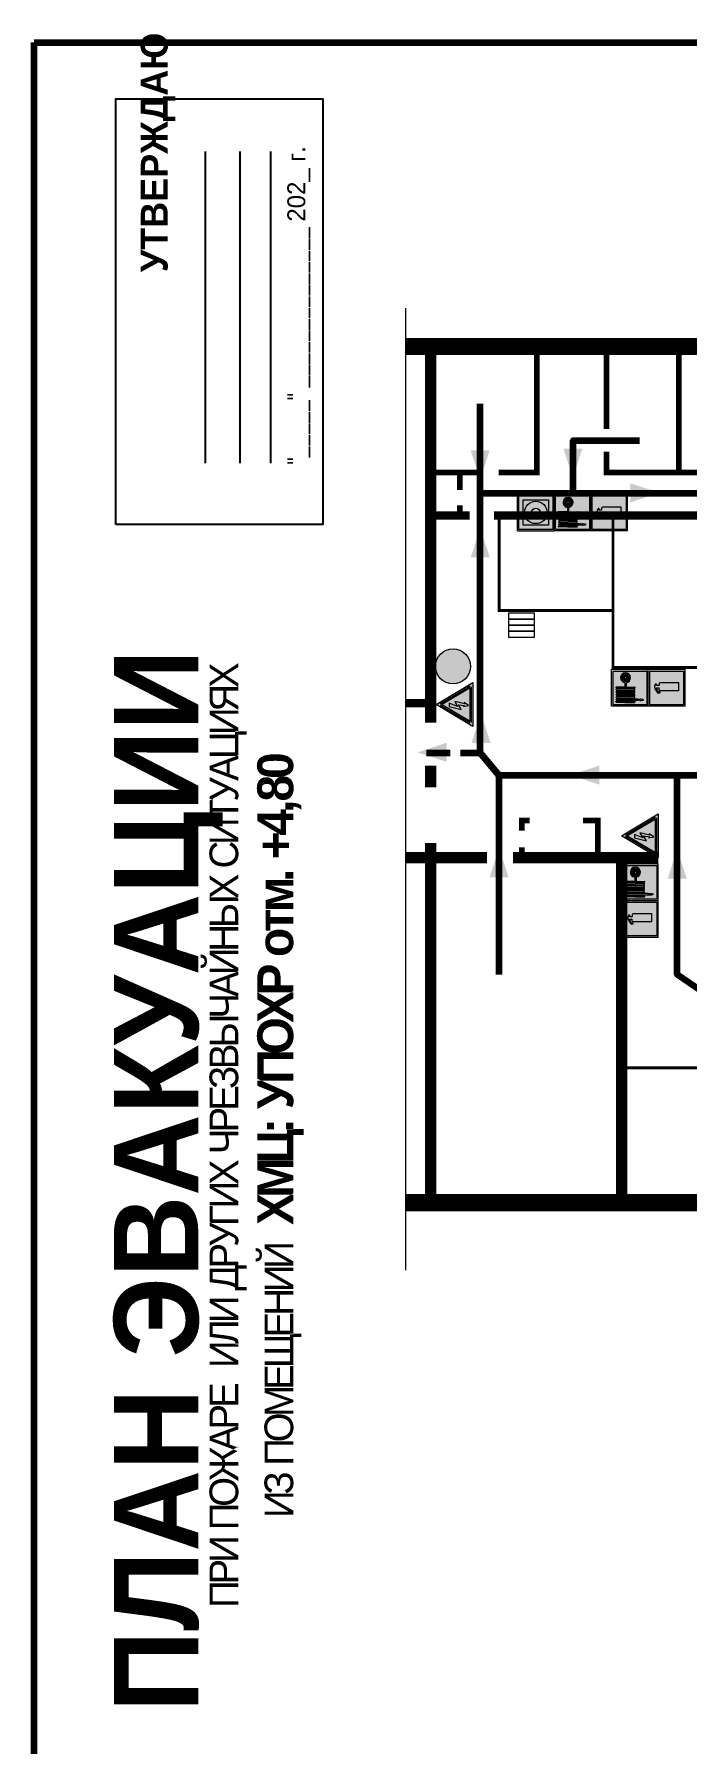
# Model space of a CAD drawing. Header units: millimetres. Extents: x 13114 to 67229, y 22859 to 38520.
# Drawn here: x 21883.5 to 22029.2, y 31702.8 to 32084.2 of the extents above; entities that cross this region are included whole.
import ezdxf

# ---------------------------------------------------------------- set-up
doc = ezdxf.new("R2010")
doc.units = ezdxf.units.MM
doc.layers.add('План_Штампы', color=7, linetype='Continuous')
doc.styles.add('обычный', font='arial.ttf')

# ---------------------------------------------------------------- blocks, each defined once
blk = doc.blocks.new('A$C54414219')
at = {"true_color": 0xffffff}
h = blk.add_hatch(color=7, dxfattribs=at)
h.paths.add_polyline_path([(2.39, -9.45), (2.39, -18.3), (11.23, -18.3), (11.23, -9.45)], flags=0)
h.paths.add_polyline_path([(10.71, -13.87, -1), (2.92, -13.87, -1)], flags=0)
h.paths.add_polyline_path([(8.3, -13.87, -1), (5.33, -13.87, -1)], flags=0)
h.paths.add_polyline_path([(0.41, -7.47), (0.41, -20.27), (13.21, -20.27), (13.21, -7.47)])
h.paths.add_polyline_path([(0.92, -19.77), (12.71, -19.77), (12.71, -7.98), (0.92, -7.98)], flags=16)
h.paths.add_polyline_path([(11.23, -9.45), (11.23, -18.3), (2.39, -18.3), (2.39, -9.45)], flags=0)
at = {"lineweight": 5}
h = blk.add_hatch(color=242, dxfattribs=at)
h.paths.add_polyline_path([(12.71, -7.98), (0.92, -7.98), (0.92, -19.77), (12.71, -19.77)])
h.paths.add_polyline_path([(11.23, -18.3), (2.39, -18.3), (2.39, -9.45), (11.23, -9.45)], flags=16)
h.paths.add_polyline_path([(10.71, -13.87, -1), (2.92, -13.87, -1)], flags=0)
h.paths.add_polyline_path([(8.3, -13.87, -1), (5.33, -13.87, -1)], flags=0)
at = {"true_color": 0xffffff}
h = blk.add_hatch(color=7, dxfattribs=at)
h.paths.add_polyline_path([(2.39, -9.45), (2.39, -18.3), (11.23, -18.3), (11.23, -9.45)])
h.paths.add_polyline_path([(10.71, -13.87, -1), (2.92, -13.87, -1)], flags=16)
h.paths.add_polyline_path([(8.3, -13.87, -1), (5.33, -13.87, -1)], flags=0)
at = {"lineweight": 5}
h = blk.add_hatch(color=242, dxfattribs=at)
h.paths.add_polyline_path([(2.92, -13.87, 1), (10.71, -13.87, 1)])
h.paths.add_polyline_path([(8.3, -13.87, -1), (5.33, -13.87, -1)], flags=16)
at = {"color": 242, "lineweight": 5}
for p, q in [((0.41, -20.27), (0.41, -7.47)), ((0.41, -7.47), (13.21, -7.47)), ((0.41, -7.47), (13.21, -7.47)), ((13.21, -20.27), (13.21, -7.47)), ((0.41, -20.27), (13.21, -20.27))]:
    blk.add_line(p, q, dxfattribs=at)
for points in [[(0.92, -7.98), (12.71, -7.98), (12.71, -19.77), (0.92, -19.77)], [(2.39, -9.45), (11.23, -9.45), (11.23, -18.3), (2.39, -18.3)]]:
    blk.add_lwpolyline(points, close=True, dxfattribs=at)
for radius in [3.89, 1.49]:
    blk.add_circle((6.81, -13.87), radius, dxfattribs=at)
blk = doc.blocks.new('A$C7B8C2D5B')
at = {"lineweight": 0}
h = blk.add_hatch(color=5, dxfattribs=at)
h.dxf.hatch_style = 1
h.paths.add_polyline_path([(1.4, -3.02, 1), (-2.11, -3.02, 1)])
at = {"color": 5, "lineweight": 0}
blk.add_circle((-0.36, -3.02), 1.75, dxfattribs=at)
blk = doc.blocks.new('A$C3E6D3DDE')
at = {"lineweight": 5}
h = blk.add_hatch(color=40, dxfattribs=at)
h.paths.add_polyline_path([(24.1, 1.45), (16.46, -11.35), (31.74, -11.35)])
h.paths.add_polyline_path([(24.09, -0.46), (30.03, -10.41), (18.14, -10.41)], flags=16)
h.paths.add_polyline_path([(24.54, -3.08), (23.41, -6.02), (25.13, -5.01), (24.33, -8.5), (24.82, -8.27), (23.79, -9.86), (23.4, -8.04), (23.8, -8.43), (24.04, -6.29), (22.39, -7.25), (23.44, -3.08)], flags=0)
h = blk.add_hatch(color=256, dxfattribs=at)
h.paths.add_polyline_path([(24.37, 0.03, 0.567511), (23.82, 0.03), (17.59, -10.4, 0.582454), (17.86, -10.88), (30.32, -10.88, 0.582149), (30.6, -10.4)])
h.paths.add_polyline_path([(24.09, -0.46), (18.14, -10.41), (30.03, -10.41)], flags=16)
h.paths.add_polyline_path([(24.54, -3.08), (23.41, -6.02), (25.13, -5.01), (24.33, -8.5), (24.82, -8.27), (23.79, -9.86), (23.4, -8.04), (23.8, -8.43), (24.04, -6.29), (22.39, -7.25), (23.44, -3.08)], flags=0)
h = blk.add_hatch(color=40, dxfattribs=at)
h.paths.add_polyline_path([(24.09, -0.46), (18.14, -10.41), (30.03, -10.41)])
h.paths.add_polyline_path([(24.82, -8.27), (23.79, -9.86), (23.4, -8.04), (23.8, -8.43), (24.04, -6.29), (22.39, -7.25), (23.44, -3.08), (24.54, -3.08), (23.41, -6.02), (25.13, -5.01), (24.33, -8.5)], flags=16)
at = {"color": 40, "lineweight": 5}
for p, q in [((16.46, -11.35), (24.1, 1.45)), ((24.1, 1.45), (31.74, -11.35))]:
    blk.add_line(p, q, dxfattribs=at)
at = {"lineweight": 5}
for p, q in [((17.59, -10.4), (23.82, 0.03)), ((24.37, 0.03), (30.6, -10.4)), ((18.14, -10.41), (24.09, -0.46)), ((23.44, -3.08), (22.39, -7.25)), ((23.41, -6.02), (24.54, -3.08)), ((25.13, -5.01), (23.41, -6.02)), ((24.54, -3.08), (23.44, -3.08)), ((24.09, -0.46), (30.03, -10.41)), ((24.33, -8.5), (25.13, -5.01)), ((17.86, -10.88), (30.32, -10.88)), ((18.14, -10.41), (30.03, -10.41)), ((22.39, -7.25), (24.04, -6.29)), ((23.8, -8.43), (23.4, -8.04)), ((23.4, -8.04), (23.79, -9.86)), ((23.79, -9.86), (24.82, -8.27)), ((24.04, -6.29), (23.8, -8.43)), ((24.82, -8.27), (24.33, -8.5))]:
    blk.add_line(p, q, dxfattribs=at)
at = {"color": 50, "lineweight": 5}
blk.add_line((31.74, -11.35), (16.46, -11.35), dxfattribs=at)
blk = doc.blocks.new('A$C3AD82952')
at = {"true_color": 0xf5f5ff}
h = blk.add_hatch(color=7, dxfattribs=at)
h.dxf.hatch_style = 1
h.paths.add_polyline_path([(8.21, 8.73, 0.414214), (7.89, 9.05), (7.22, 9.05), (7.22, 9.92), (7.59, 9.92, 1), (7.57, 10.36), (7.22, 10.36), (7.22, 10.6), (6.43, 10.6), (6.43, 10.36), (6.01, 10.36), (4.74, 9.59), (4.74, 8.69), (4.98, 8.73), (4.98, 9.26), (6.12, 9.91), (6.43, 9.91), (6.43, 9.05), (5.76, 9.05, 0.414214), (5.44, 8.73), (5.44, 2.2), (8.21, 2.2)], flags=0)
h.paths.add_polyline_path([(12.8, 12.8), (0, 12.8), (0, 0), (12.8, 0)])
h.paths.add_polyline_path([(0.51, 12.29), (12.29, 12.29), (12.29, 0.51), (0.51, 0.51)], flags=16)
h.paths.add_polyline_path([(4.74, 9.59), (6.01, 10.36), (6.43, 10.36), (6.43, 10.6), (7.22, 10.6), (7.22, 10.36), (7.59, 10.36, -0.94586), (7.59, 9.92), (7.22, 9.92), (7.22, 9.05), (7.89, 9.05, -0.414214), (8.21, 8.73), (8.21, 2.2), (5.44, 2.2), (5.44, 8.73, -0.414214), (5.76, 9.05), (6.43, 9.05), (6.43, 9.91), (6.12, 9.91), (4.98, 9.26), (4.98, 8.73), (4.74, 8.69)], flags=0)
h = blk.add_hatch(color=242)
h.dxf.hatch_style = 1
h.paths.add_polyline_path([(12.29, 12.29), (0.51, 12.29), (0.51, 0.51), (12.29, 0.51)])
h.paths.add_polyline_path([(4.74, 8.69), (4.74, 9.59), (6.01, 10.36), (6.43, 10.36), (6.43, 10.6), (7.22, 10.6), (7.22, 10.36), (7.59, 10.36, -0.94586), (7.59, 9.92), (7.22, 9.92), (7.22, 9.05), (7.89, 9.05, -0.414214), (8.21, 8.73), (8.21, 2.2), (5.44, 2.2), (5.44, 8.73, -0.414214), (5.76, 9.05), (6.43, 9.05), (6.43, 9.91), (6.12, 9.91), (4.98, 9.26), (4.98, 8.73)], flags=16)
h = blk.add_hatch(color=7, dxfattribs=at)
h.dxf.hatch_style = 1
h.paths.add_polyline_path([(8.21, 8.73, 0.414214), (7.89, 9.05), (7.22, 9.05), (7.22, 9.92), (7.59, 9.92, 1), (7.57, 10.36), (7.22, 10.36), (7.22, 10.6), (6.43, 10.6), (6.43, 10.36), (6.01, 10.36), (4.74, 9.59), (4.74, 8.69), (4.98, 8.73), (4.98, 9.26), (6.12, 9.91), (6.43, 9.91), (6.43, 9.05), (5.76, 9.05, 0.414214), (5.44, 8.73), (5.44, 2.2), (8.21, 2.2)])
at = {"color": 242, "lineweight": 5}
for p, q in [((0, 0), (0, 12.8)), ((0, 12.8), (12.8, 12.8)), ((12.8, 0), (12.8, 12.8)), ((6.01, 10.36), (4.74, 9.59)), ((4.74, 9.59), (4.74, 8.69)), ((4.74, 8.69), (4.98, 8.73)), ((4.98, 9.26), (6.12, 9.91)), ((4.98, 8.73), (4.98, 9.26)), ((5.44, 2.2), (5.44, 8.73)), ((5.76, 9.05), (6.43, 9.05)), ((6.01, 10.36), (6.43, 10.36)), ((6.12, 9.91), (6.43, 9.91)), ((7.22, 10.6), (6.43, 10.6)), ((6.43, 10.6), (6.43, 10.36)), ((6.43, 9.91), (6.43, 9.05)), ((7.22, 10.36), (7.22, 10.6)), ((7.59, 10.36), (7.22, 10.36)), ((7.22, 9.05), (7.22, 9.92)), ((7.59, 9.92), (7.22, 9.92)), ((7.89, 9.05), (7.22, 9.05)), ((8.21, 2.2), (8.21, 8.73)), ((0, 0), (12.8, 0)), ((5.44, 2.2), (8.21, 2.2))]:
    blk.add_line(p, q, dxfattribs=at)
blk.add_lwpolyline([(0.51, 12.29), (12.29, 12.29), (12.29, 0.51), (0.51, 0.51)], close=True, dxfattribs=at)
for centre, radius, start, end in [((5.76, 8.73), 0.32, 90, 180), ((7.58, 10.14), 0.223, 273.18746, 86.81254), ((7.89, 8.73), 0.32, 0, 90)]:
    blk.add_arc(centre, radius, start, end, dxfattribs=at)
blk = doc.blocks.new('A$C37112FD5')
at = {"true_color": 0xf5f5ff}
h = blk.add_hatch(color=7, dxfattribs=at)
h.dxf.hatch_style = 1
h.paths.add_polyline_path([(12.8, -7.4), (0, -7.4), (0, -20.2), (12.8, -20.2)])
h.paths.add_polyline_path([(12.29, -7.91), (12.29, -19.69), (0.51, -19.69), (0.51, -7.91)], flags=16)
h.paths.add_polyline_path([(4.98, -9.04, -0.42597), (5.17, -9.22), (5.17, -12.25), (5.17, -15.29, -0.432244), (4.98, -15.47), (4.83, -15.47, -0.42597), (4.64, -15.29), (4.64, -12.25), (4.64, -9.22, -0.432244), (4.83, -9.04)], flags=0)
h.paths.add_polyline_path([(4.28, -9.22), (4.28, -12.25), (4.28, -15.29, -0.432244), (4.09, -15.47), (3.94, -15.47, -0.42597), (3.75, -15.29), (3.75, -12.25), (3.75, -9.22, -0.432244), (3.94, -9.04), (4.09, -9.04, -0.42597)], flags=0)
h.paths.add_polyline_path([(5.72, -9.04), (5.87, -9.04, -0.42597), (6.06, -9.22), (6.06, -12.25), (6.06, -15.29, -0.432244), (5.87, -15.47), (5.72, -15.47, -0.42597), (5.53, -15.29), (5.53, -12.25), (5.53, -9.22, -0.432244)], flags=0)
h.paths.add_polyline_path([(6.42, -8.9), (6.5, -8.9, -0.42597), (6.69, -9.08), (6.69, -12.03), (8.21, -12.03, -15.824349), (8.21, -12.47), (6.69, -12.47), (6.69, -15.42, -0.432244), (6.5, -15.6), (6.42, -15.6)], flags=0)
h.paths.add_polyline_path([(3.39, -9.22), (3.39, -12.25), (3.39, -15.29, -0.432244), (3.2, -15.47), (3.05, -15.47, -0.42597), (2.85, -15.29), (2.85, -12.25), (2.85, -9.22, -0.432244), (3.05, -9.04), (3.2, -9.04, -0.42597)], flags=0)
h.paths.add_polyline_path([(2.5, -9.22), (2.5, -16.71), (1.96, -16.71), (1.96, -9.22, -0.432244), (2.15, -9.04), (2.31, -9.04, -0.42597)], flags=0)
h.paths.add_polyline_path([(1.61, -8.9), (1.61, -15.6), (1.57, -15.6, -0.42597), (1.37, -15.42), (1.37, -12.03), (1.37, -9.09, -0.432244), (1.57, -8.9)], flags=0)
h.paths.add_polyline_path([(9.76, -10.81), (9.76, -12.03), (8.49, -12.03, -0.336371)], flags=0)
h.paths.add_polyline_path([(8.49, -12.47), (9.76, -12.47), (9.76, -13.7, -0.336371)], flags=0)
h.paths.add_polyline_path([(10.11, -10.81, -0.336371), (11.38, -12.03), (10.11, -12.03)], flags=0)
h.paths.add_polyline_path([(10.11, -12.47), (11.38, -12.47, -0.336371), (10.11, -13.7)], flags=0)
h.paths.add_polyline_path([(2.5, -16.84), (2.5, -17.05), (1.97, -17.05), (1.97, -16.84)], flags=0)
h.paths.add_polyline_path([(2.5, -17.24, -0.033778), (2.24, -18.6, -0.033778), (1.97, -17.24)], flags=0)
h = blk.add_hatch(color=242)
h.dxf.hatch_style = 1
h.paths.add_polyline_path([(12.29, -7.91), (0.51, -7.91), (0.51, -19.69), (12.29, -19.69)])
h.paths.add_polyline_path([(6.42, -15.6), (6.42, -8.9), (6.5, -8.9, -0.42597), (6.69, -9.08), (6.69, -12.03), (8.21, -12.03, -15.824349), (8.21, -12.47), (6.69, -12.47), (6.69, -15.42, -0.432244), (6.5, -15.6)], flags=16)
h.paths.add_polyline_path([(5.87, -15.47), (5.72, -15.47, -0.42597), (5.53, -15.29), (5.53, -12.25), (5.53, -9.22, -0.432244), (5.72, -9.04), (5.87, -9.04, -0.42597), (6.06, -9.22), (6.06, -12.25), (6.06, -15.29, -0.432244)], flags=16)
h.paths.add_polyline_path([(4.98, -15.47), (4.83, -15.47, -0.42597), (4.64, -15.29), (4.64, -12.25), (4.64, -9.22, -0.432244), (4.83, -9.04), (4.98, -9.04, -0.42597), (5.17, -9.22), (5.17, -12.25), (5.17, -15.29, -0.432244)], flags=16)
h.paths.add_polyline_path([(4.09, -15.47), (3.94, -15.47, -0.42597), (3.75, -15.29), (3.75, -12.25), (3.75, -9.22, -0.432244), (3.94, -9.04), (4.09, -9.04, -0.42597), (4.28, -9.22), (4.28, -12.25), (4.28, -15.29, -0.432244)], flags=16)
h.paths.add_polyline_path([(3.2, -15.47), (3.05, -15.47, -0.42597), (2.85, -15.29), (2.85, -12.25), (2.85, -9.22, -0.432244), (3.05, -9.04), (3.2, -9.04, -0.42597), (3.39, -9.22), (3.39, -12.25), (3.39, -15.29, -0.432244)], flags=16)
h.paths.add_polyline_path([(2.5, -17.05), (1.97, -17.05), (1.97, -16.84), (2.5, -16.84)], flags=16)
h.paths.add_polyline_path([(2.5, -17.24, -0.033778), (2.24, -18.6, -0.033778), (1.97, -17.24)], flags=16)
h.paths.add_polyline_path([(2.5, -16.71), (1.96, -16.71), (1.96, -9.22, -0.432244), (2.15, -9.04), (2.31, -9.04, -0.42597), (2.5, -9.22)], flags=16)
h.paths.add_polyline_path([(1.61, -15.6), (1.57, -15.6, -0.42597), (1.37, -15.42), (1.37, -12.03), (1.37, -9.09, -0.432244), (1.57, -8.9), (1.61, -8.9)], flags=16)
h.paths.add_polyline_path([(8.49, -12.47), (9.76, -12.47), (9.76, -13.7, -0.336371)], flags=0)
h.paths.add_polyline_path([(10.11, -13.7), (10.11, -12.47), (11.38, -12.47, -0.336371)], flags=0)
h.paths.add_polyline_path([(8.49, -12.03, -0.336371), (9.76, -10.81), (9.76, -12.03)], flags=0)
h.paths.add_polyline_path([(10.11, -12.03), (10.11, -10.81, -0.336371), (11.38, -12.03)], flags=0)
h = blk.add_hatch(color=7, dxfattribs=at)
h.dxf.hatch_style = 1
h.paths.add_polyline_path([(1.61, -8.9), (1.57, -8.9, 0.432244), (1.37, -9.09), (1.37, -12.03), (1.37, -15.42, 0.42597), (1.57, -15.6), (1.61, -15.6)])
h.paths.add_polyline_path([(2.5, -9.22, 0.42597), (2.31, -9.04), (2.15, -9.04, 0.432244), (1.96, -9.22), (1.96, -16.71), (2.5, -16.71)])
h.paths.add_polyline_path([(2.5, -16.84), (1.97, -16.84), (1.97, -17.05), (2.5, -17.05)])
h.paths.add_polyline_path([(2.5, -17.24), (1.97, -17.24, 0.033778), (2.24, -18.6, 0.033778)])
h.paths.add_polyline_path([(3.39, -12.25), (3.39, -9.22, 0.42597), (3.2, -9.04), (3.05, -9.04, 0.432244), (2.85, -9.22), (2.85, -12.25), (2.85, -15.29, 0.42597), (3.05, -15.47), (3.2, -15.47, 0.432244), (3.39, -15.29)])
h.paths.add_polyline_path([(4.28, -12.25), (4.28, -9.22, 0.42597), (4.09, -9.04), (3.94, -9.04, 0.432244), (3.75, -9.22), (3.75, -12.25), (3.75, -15.29, 0.42597), (3.94, -15.47), (4.09, -15.47, 0.432244), (4.28, -15.29)])
h.paths.add_polyline_path([(5.17, -12.25), (5.17, -9.22, 0.42597), (4.98, -9.04), (4.83, -9.04, 0.432244), (4.64, -9.22), (4.64, -12.25), (4.64, -15.29, 0.42597), (4.83, -15.47), (4.98, -15.47, 0.432244), (5.17, -15.29)])
h.paths.add_polyline_path([(6.06, -12.25), (6.06, -9.22, 0.42597), (5.87, -9.04), (5.72, -9.04, 0.432244), (5.53, -9.22), (5.53, -12.25), (5.53, -15.29, 0.42597), (5.72, -15.47), (5.87, -15.47, 0.432244), (6.06, -15.29)])
h.paths.add_polyline_path([(6.69, -12.47), (8.21, -12.47, 15.824349), (8.21, -12.03), (6.69, -12.03), (6.69, -9.08, 0.42597), (6.5, -8.9), (6.42, -8.9), (6.42, -15.6), (6.5, -15.6, 0.432244), (6.69, -15.42)])
h.paths.add_polyline_path([(8.49, -12.47), (9.76, -12.47), (9.76, -13.7, -0.336371)], flags=16)
h.paths.add_polyline_path([(8.49, -12.03, -0.336371), (9.76, -10.81), (9.76, -12.03)], flags=16)
h.paths.add_polyline_path([(10.11, -12.47), (11.38, -12.47, -0.336371), (10.11, -13.7)], flags=16)
h.paths.add_polyline_path([(10.11, -12.03), (10.11, -10.81, -0.336371), (11.38, -12.03)], flags=16)
h = blk.add_hatch(color=242)
h.dxf.hatch_style = 1
h.paths.add_polyline_path([(9.76, -10.81, 0.336371), (8.49, -12.03), (9.76, -12.03)])
h.paths.add_polyline_path([(10.11, -10.81), (10.11, -12.03), (11.38, -12.03, 0.336371)])
h.paths.add_polyline_path([(11.38, -12.47), (10.11, -12.47), (10.11, -13.7, 0.336371)])
h.paths.add_polyline_path([(9.76, -12.47), (8.49, -12.47, 0.336371), (9.76, -13.7)])
at = {"color": 242, "lineweight": 5}
for p, q in [((0, -20.2), (0, -7.4)), ((0, -7.4), (12.8, -7.4)), ((1.37, -12.03), (1.37, -9.08)), ((1.57, -8.9), (1.61, -8.9)), ((1.61, -8.9), (1.61, -15.6)), ((1.96, -16.71), (1.96, -9.22)), ((2.15, -9.04), (2.31, -9.04)), ((2.5, -16.71), (2.5, -9.22)), ((2.85, -12.25), (2.85, -9.22)), ((3.05, -9.04), (3.2, -9.04)), ((3.39, -12.25), (3.39, -9.22)), ((3.75, -12.25), (3.75, -9.22)), ((3.94, -9.04), (4.09, -9.04)), ((4.28, -12.25), (4.28, -9.22)), ((4.64, -12.25), (4.64, -9.22)), ((4.83, -9.04), (4.98, -9.04)), ((5.17, -12.25), (5.17, -9.22)), ((5.53, -12.25), (5.53, -9.22)), ((5.72, -9.04), (5.87, -9.04)), ((6.06, -12.25), (6.06, -9.22)), ((6.42, -8.9), (6.42, -15.6)), ((6.5, -8.9), (6.42, -8.9)), ((6.69, -12.03), (6.69, -9.08)), ((9.76, -10.81), (9.76, -12.03)), ((10.11, -10.81), (10.11, -12.03)), ((12.8, -20.2), (12.8, -7.4)), ((1.37, -12.03), (1.37, -15.42)), ((1.57, -15.6), (1.61, -15.6)), ((1.96, -16.71), (2.5, -16.71)), ((1.97, -16.84), (2.5, -16.84)), ((1.97, -17.05), (1.97, -16.84)), ((2.5, -17.05), (1.97, -17.05)), ((1.97, -17.24), (2.5, -17.24)), ((2.5, -16.84), (2.5, -17.05)), ((2.85, -12.25), (2.85, -15.29)), ((3.05, -15.47), (3.2, -15.47)), ((3.39, -12.25), (3.39, -15.29)), ((3.75, -12.25), (3.75, -15.29)), ((3.94, -15.47), (4.09, -15.47)), ((4.28, -12.25), (4.28, -15.29)), ((4.64, -12.25), (4.64, -15.29)), ((4.83, -15.47), (4.98, -15.47)), ((5.17, -12.25), (5.17, -15.29)), ((5.53, -12.25), (5.53, -15.29)), ((5.72, -15.47), (5.87, -15.47)), ((6.06, -12.25), (6.06, -15.29)), ((6.42, -15.6), (6.5, -15.6)), ((8.21, -12.03), (6.69, -12.03)), ((8.21, -12.47), (6.69, -12.47)), ((6.69, -12.47), (6.69, -15.42)), ((9.76, -12.03), (8.49, -12.03)), ((9.76, -12.47), (8.49, -12.47)), ((9.76, -12.47), (9.76, -13.7)), ((11.38, -12.03), (10.11, -12.03)), ((11.38, -12.47), (10.11, -12.47)), ((10.11, -12.47), (10.11, -13.7)), ((0, -20.2), (12.8, -20.2))]:
    blk.add_line(p, q, dxfattribs=at)
blk.add_lwpolyline([(0.51, -7.91), (12.29, -7.91), (12.29, -19.69), (0.51, -19.69)], close=True, dxfattribs=at)
for centre, radius, start, end in [((1.56, -9.09), 0.182, 87.10267, 180.60715), ((2.15, -9.22), 0.182, 87.10267, 180.60715), ((2.32, -9.22), 0.182, 359.39285, 92.89733), ((3.04, -9.22), 0.182, 87.10267, 180.60715), ((3.21, -9.22), 0.182, 359.39285, 92.89733), ((3.93, -9.22), 0.182, 87.10267, 180.60715), ((4.1, -9.22), 0.182, 359.39285, 92.89733), ((4.82, -9.22), 0.182, 87.10267, 180.60715), ((4.99, -9.22), 0.182, 359.39285, 92.89733), ((5.71, -9.22), 0.182, 87.10267, 180.60715), ((5.88, -9.22), 0.182, 359.39285, 92.89733), ((6.51, -9.09), 0.182, 359.39285, 92.89733), ((9.93, -12.25), 1.74, 187.23185, 172.76815), ((9.93, -12.25), 1.46, 96.99266, 171.35851), ((9.93, -12.25), 1.46, 8.64149, 83.00734), ((1.56, -15.42), 0.182, 179.39285, 272.89733), ((12.17, -15.98), 10.27, 187.04098, 194.7793), ((-7.7, -15.98), 10.27, 345.2207, 352.95902), ((3.04, -15.29), 0.182, 179.39285, 272.89733), ((3.21, -15.29), 0.182, 267.10267, 0.60715), ((3.93, -15.29), 0.182, 179.39285, 272.89733), ((4.1, -15.29), 0.182, 267.10267, 0.60715), ((4.82, -15.29), 0.182, 179.39285, 272.89733), ((4.99, -15.29), 0.182, 267.10267, 0.60715), ((5.71, -15.29), 0.182, 179.39285, 272.89733), ((5.88, -15.29), 0.182, 267.10267, 0.60715), ((6.51, -15.42), 0.182, 267.10267, 0.60715), ((9.93, -12.25), 1.46, 188.64149, 263.00734), ((9.93, -12.25), 1.46, 276.99266, 351.35851)]:
    blk.add_arc(centre, radius, start, end, dxfattribs=at)

msp = doc.modelspace()

# ---------------------------------------------------------------- linework, layer by layer
at = {"color": 1, "lineweight": 100}
msp.add_lwpolyline([(21883.53, 32082.37), (22483.53, 32082.37), (22483.53, 31687.37), (21883.53, 31687.37)], close=True, dxfattribs=at)
msp.add_lwpolyline([(21901.73, 31974.8), (21901.73, 32069.8), (21947.93, 32069.8), (21947.93, 31974.8)], close=True)
for points in [[(21921.77, 31988.55), (21921.77, 32058.08)], [(21929.53, 31988.55), (21929.53, 32058.08)], [(21936.32, 31988.55), (21936.32, 32058.08)]]:
    msp.add_lwpolyline(points)
at = {"lineweight": 0}
msp.add_lwpolyline([(21966.37, 32023.09), (21966.37, 31808.48)], dxfattribs=at)
for points, const_width in [([(21966.37, 32014.55), (22278.94, 32014.55), (22278.94, 31910.03)], 3.84), ([(21972.03, 31930.6), (21972.03, 32014.47)], 2.56), ([(21987.23, 31986.42), (21995.71, 31986.42), (21995.71, 32014.65)], 1.28), ([(22011.25, 32014.23), (22011.25, 31996.15)], 1.28), ([(22027.41, 31986.42), (22027.41, 32014.38)], 1.28), ([(21986.13, 31976.84), (22123.78, 31976.84), (22123.78, 32006.91)], 1.92), ([(22011.25, 31991.11), (22011.25, 31986.42), (22037.97, 31986.42)], 1.28), ([(21978.52, 31982.55), (21978.52, 31986.42), (21972.77, 31986.42), (21982.26, 31986.42)], 1.28), ([(21978.52, 31976.84), (21978.52, 31979.11)], 1.28), ([(21971.97, 31976.84), (21980.72, 31976.84)], 1.92), ([(21987.3, 31976.84), (21987.3, 31955.66), (22012.73, 31955.66), (22012.73, 31976.87), (22012.73, 31942.95), (22199.81, 31942.95), (22199.81, 31917.05), (22235.92, 31917.05)], 0.64), ([(21966.37, 31934.97), (21971.86, 31934.97)], 1.92), ([(21972.03, 31916.23), (21972.03, 31921.05)], 2.56), ([(21992.35, 31906.54), (21992.35, 31908.8), (21994.1, 31908.8)], 1.28), ([(22006.04, 31908.8), (22009.34, 31908.8), (22009.34, 31900.34)], 1.28), ([(21972.03, 31823.55), (21972.03, 31903.75)], 2.56), ([(21992.35, 31900.81), (21992.35, 31902.8)], 1.28), ([(21966.37, 31900.5), (21984.58, 31900.5)], 2.56), ([(21990.41, 31900.5), (22022.8, 31900.5)], 2.56), ([(22014.64, 31900.5), (22014.64, 31824.58)], 2.56), ([(21966.37, 31823.55), (22278.94, 31823.55), (22278.94, 31826.93)], 3.84)]:
    msp.add_lwpolyline(points, dxfattribs=dict(at, const_width=const_width))
at = {"color": 126, "lineweight": 100, "true_color": 0x008754}
for points in [[(21978.7, 31923.91), (21983.1, 31923.91), (21983.1, 31981.83), (22119.09, 31981.83), (22119.09, 32009.37), (22139.88, 32009.37), (22110.21, 32009.37), (22110.21, 32000.78)], [(21983.1, 31981.83), (21983.1, 32001.75)], [(22003.83, 31981.83), (22003.83, 31993.6), (22018.66, 31993.6)], [(21987.23, 31918.9), (22164.33, 31918.9), (22164.33, 31906.03), (22189.6, 31906.03), (22189.6, 31927.08), (22180.07, 31927.08), (22180.07, 31915.35)], [(21971.08, 31923.91), (21976.38, 31923.91)], [(21983.1, 31923.91), (21987.23, 31918.9)], [(21987.23, 31918.9), (21983.1, 31923.91)], [(21987.23, 31918.9), (21987.23, 31918.9), (21987.23, 31918.9), (21987.23, 31874.45)], [(22229.14, 31853.37), (22057.83, 31853.37), (22027.01, 31874.45), (22027.01, 31918.9)]]:
    msp.add_lwpolyline(points, dxfattribs=at)
at = {"lineweight": 0}
for points in [[(21989.41, 31953.72), (21995.22, 31953.72), (21995.22, 31955.05), (21989.41, 31955.05)], [(21989.41, 31952.38), (21995.22, 31952.38), (21995.22, 31953.72), (21989.41, 31953.72)], [(21989.41, 31951.05), (21995.22, 31951.05), (21995.22, 31952.38), (21989.41, 31952.38)], [(21989.41, 31949.72), (21995.22, 31949.72), (21995.22, 31951.05), (21989.41, 31951.05)]]:
    msp.add_lwpolyline(points, close=True, dxfattribs=at)
at = {"lineweight": 0, "const_width": 0.64}
msp.add_lwpolyline([(22014.64, 31824.58), (22048.43, 31824.58), (22048.43, 31853.61), (22014.64, 31853.61)], close=True, dxfattribs=at)
at = {"layer": 'План_Штампы', "color": 126, "true_color": 0x008754}
for points in [[(21980.95, 31991.38), (21985.18, 31991.37), (21983.09, 31984.87)], [(22001.65, 31991.78), (22005.88, 31991.77), (22003.78, 31985.27)], [(22016.61, 31979.77), (22016.62, 31984), (22023.11, 31981.91)], [(21985.21, 31967.52), (21980.98, 31967.53), (21983.08, 31974.02)], [(21985.39, 31926.1), (21981.16, 31926.11), (21983.26, 31932.61)], [(21975.57, 31926.13), (21975.56, 31921.89), (21969.07, 31923.99)], [(22009.67, 31921.05), (22009.66, 31916.81), (22003.17, 31918.91)], [(21989.42, 31896.13), (21985.18, 31896.14), (21987.28, 31902.64)], [(22029.17, 31895.83), (22024.93, 31895.84), (22027.03, 31902.33)]]:
    msp.add_solid(points, dxfattribs=at)

# ---------------------------------------------------------------- block references
for name, p, xscale, yscale, zscale in [('A$C54414219', (21991.13, 31986.39), 0.6400000000000001, 0.6400000000000001, 0.6400000000000001), ('A$C7B8C2D5B', (21977.81, 31949.91), 2.229677417755127, 2.229677417755127, 2.229677417755127)]:
    msp.add_blockref(name, p, dxfattribs=dict(xscale=xscale, yscale=yscale, zscale=zscale))
at = {"rotation": 90}
for name, p, xscale, yscale, zscale in [('A$C37112FD5', (21994.84, 31973.41), 0.6399983620643617, 0.6399983620643617, 0.6399983620643617), ('A$C3AD82952', (22015.96, 31973.41), 0.6400000000000001, 0.6400000000000001, 0.6400000000000001), ('A$C37112FD5', (22007.67, 31934.28), 0.6399983620643617, 0.6399983620643617, 0.6399983620643617), ('A$C3AD82952', (22028.79, 31934.28), 0.6400000000000001, 0.6400000000000001, 0.6400000000000001), ('A$C3E6D3DDE', (21974.18, 31919.24), 0.6400000000000001, 0.6400000000000001, 0.6400000000000001), ('A$C3E6D3DDE', (22015.53, 31889.96), 0.6400000000000001, 0.6400000000000001, 0.6400000000000001), ('A$C37112FD5', (22009.87, 31890.91), 0.6399983620643617, 0.6399983620643617, 0.6399983620643617), ('A$C3AD82952', (22022.8, 31882.71), 0.6400000000000001, 0.6400000000000001, 0.6400000000000001)]:
    msp.add_blockref(name, p, dxfattribs=dict(at, xscale=xscale, yscale=yscale, zscale=zscale))

# ---------------------------------------------------------------- texts
at = {"lineweight": 0, "rotation": 90, "style": 'обычный'}
for s, insert, char_height, width, attachment_point in [('\\pi-18,l18,t18;{\\fProxima Nova Rg|b1|i0|c204|p2;УТВЕРЖДАЮ\\H1.1997x; }', (21911.19, 32057.84), 6, 126.6484, 5), ('{\\fArial Narrow|b0|i0|c204|p34;"_____" ______________ \\fProxima Nova Rg|b0|i0|c204|p2;202_ г. }', (21942.61, 32023.7), 4, 78.6503, 5), ('{\\fProxima Nova Rg|b1|i0|c204|p2;ПЛАН ЭВАКУАЦИИ}', (21901.33, 31709.98), 18.81, 422.276, 1)]:
    msp.add_mtext(s, dxfattribs=dict(at, insert=insert, char_height=char_height, width=width, attachment_point=attachment_point))
at = {"color": 0, "lineweight": 0, "insert": (21922.49, 31838.17), "char_height": 8, "width": 449.2158, "attachment_point": 5, "rotation": 90, "style": 'обычный'}
msp.add_mtext('{\\fArial Black|b1|i0|c204|p34;\\H2x;\\T0.85;  \\fArial Narrow|b0|i0|c204|p34;\\H0.8x;\\W0.9;\\P\\fProxima Nova Rg|b0|i0|c204|p2;\\H0.5x;\\W1;\\C256;ПРИ ПОЖАРЕ  ИЛИ ДРУГИХ ЧРЕЗВЫЧАЙНЫХ СИТУАЦИЯХ  \\PИЗ ПОМЕЩЕНИЙ \\fProxima Nova Rg|b1|i0|c204|p2;\\H1.25x; ХМЦ: УПОХР отм. +4,80}', dxfattribs=at)

doc.saveas('drawing.dxf')
